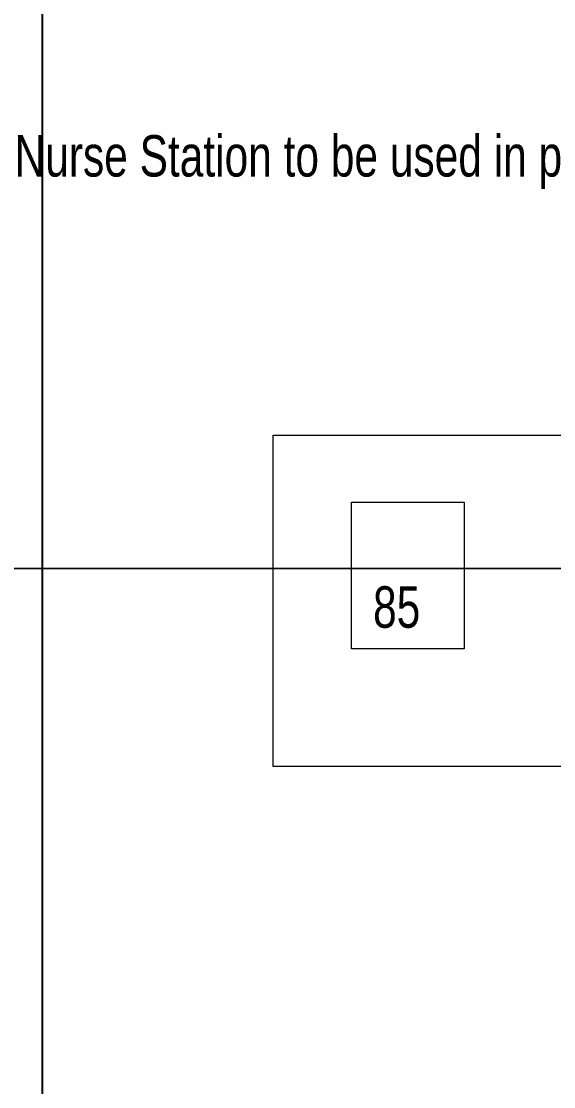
# Model space of a CAD drawing. Header units: metres. Extents: x 75097 to 220762, y -1557923 to -1361206.
# Drawn here: x 100570 to 101695, y -1408699 to -1406448 of the extents above; entities that cross this region are included whole.
import ezdxf

# ---------------------------------------------------------------- set-up
doc = ezdxf.new("R2010")
doc.units = ezdxf.units.M
doc.layers.get('0').update_dxf_attribs({"lineweight": 0})
doc.layers.add('A-100 - Copy$0$axes', color=8, linetype='Continuous')
doc.layers.add('A-100 - Copy$0$Medical Equipment and Furniture', color=8, linetype='Continuous', lineweight=0)
doc.layers.add('E-POWR', color=7, linetype='Continuous', lineweight=9, true_color=0x4e7e3e)
doc.styles.add('A-100 - Copy$0$X3G_ENTITY_257CFD', font='swisscl.ttf', dxfattribs={"height": 200})

# ---------------------------------------------------------------- blocks, each defined once
blk = doc.blocks.new('A-100 - Copy')
at = {"layer": 'A-100 - Copy$0$axes'}
blk.add_line((100615.3, -1477297.4, 2.4), (100615.3, -1366691.8, 2.4), dxfattribs=at)
at = {"layer": 'A-100 - Copy$0$Medical Equipment and Furniture', "elevation": 2.4}
for points in [[(101102.4, -1407322.7), (102850.3, -1407322.7)], [(103550.3, -1407322.7), (103550.3, -1408022.7), (101102.4, -1408022.7), (101102.4, -1407322.7)], [(101267.5, -1407464.2), (101505.5, -1407464.2), (101505.5, -1407774.2), (101267.5, -1407774.2), (101267.5, -1407464.2)]]:
    blk.add_lwpolyline(points, dxfattribs=at)
at = {"layer": 'A-100 - Copy$0$Medical Equipment and Furniture', "insert": (100778, -1406688.5, 0), "char_height": 87.473, "width": 3260.537, "attachment_point": 2, "style": 'A-100 - Copy$0$X3G_ENTITY_257CFD'}
blk.add_mtext('Medical Equipment parked in Nurse Station to be used in patient areas', dxfattribs=at)
at = {"layer": 'A-100 - Copy$0$Medical Equipment and Furniture', "insert": (101363.1, -1407642, 2.4), "char_height": 87.47, "attachment_point": 2, "style": 'A-100 - Copy$0$X3G_ENTITY_257CFD'}
blk.add_mtext('85', dxfattribs=at)

msp = doc.modelspace()

# ---------------------------------------------------------------- linework, layer by layer
at = {"layer": 'E-POWR', "const_width": 3}
msp.add_lwpolyline([(103078.9, -1404209.6), (103078.9, -1404209.6), (103078.9, -1407604.3), (99479.9, -1407604.3), (99479.9, -1408961.1), (99479.9, -1414374.4), (99478.9, -1414948.2), (99479.9, -1417698.3), (99479.9, -1419865.6), (99479.9, -1419865.6)], dxfattribs=at)

# ---------------------------------------------------------------- next in the draw order: block references
msp.add_blockref('A-100 - Copy', (0, 0))

doc.saveas('drawing.dxf')
